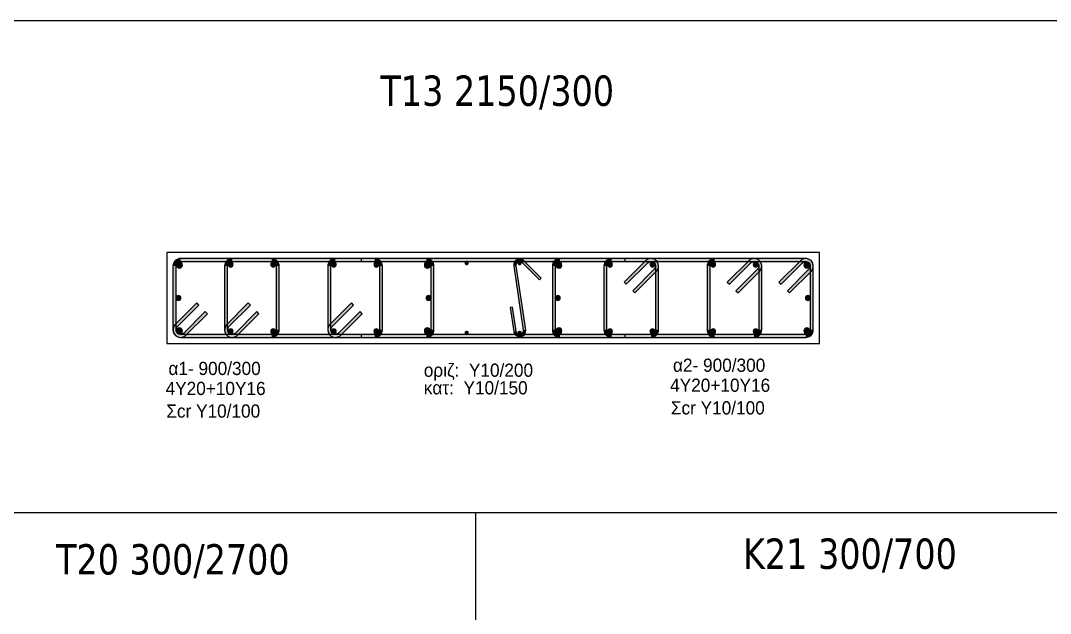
# Model space of a CAD drawing. Header units: millimetres. Extents: x -2171 to 1563, y -1758 to -1505.
# Drawn here: x 575.83 to 592.8, y -1600.01 to -1590.25 of the extents above; entities that cross this region are included whole.
import ezdxf

# ---------------------------------------------------------------- set-up
doc = ezdxf.new("R2010")
doc.units = ezdxf.units.MM
for name, color, linetype in [('-S_TEXT', 3, 'Continuous'), ('Col_Det', 7, 'Continuous'), ('Col_Det_Fill', 7, 'Continuous'), ('Geo_Col_Pro_1', 7, 'Continuous'), ('pinakaki', 153, 'Continuous')]:
    doc.layers.add(name, color=color, linetype=linetype)
doc.styles.add('S1Arl22_b_934_161', font='arial.ttf', dxfattribs={"width": 0.933629, "height": 0.002175})
doc.styles.get("Standard").update_dxf_attribs({"font": 'tahoma.ttf'})

msp = doc.modelspace()

# ---------------------------------------------------------------- hatches: boundary and pattern name
at = {"layer": 'Col_Det_Fill'}
for color, points in [(252, [(578.4675, -1594.218), (578.4675, -1594.168, 0.4142136), (578.3425, -1594.293), (578.3925, -1594.293, -0.4142136)]), (252, [(582.5175, -1594.218), (582.5175, -1594.168), (578.4675, -1594.168), (578.4675, -1594.218)]), (252, [(579.3175, -1594.218), (579.3175, -1594.168, 0.4142136), (579.1925, -1594.293), (579.2425, -1594.293, -0.4142136)]), (252, [(579.9675, -1594.218), (579.9675, -1594.168), (579.3175, -1594.168), (579.3175, -1594.218)]), (252, [(580.0425, -1594.293), (580.0925, -1594.293, 0.4142136), (579.9675, -1594.168), (579.9675, -1594.218, -0.4142136)]), (252, [(581.0175, -1594.218), (581.0175, -1594.168, 0.4142136), (580.8925, -1594.293), (580.9425, -1594.293, -0.4142136)]), (252, [(581.6675, -1594.218), (581.6675, -1594.168), (581.0175, -1594.168), (581.0175, -1594.218)]), (252, [(585.7941, -1594.218), (585.7941, -1594.168), (581.441, -1594.168), (581.441, -1594.218)]), (252, [(581.7425, -1594.293), (581.7925, -1594.293, 0.4142136), (581.6675, -1594.168), (581.6675, -1594.218, -0.4142136)]), (252, [(582.5925, -1594.293), (582.6425, -1594.293, 0.4142136), (582.5175, -1594.168), (582.5175, -1594.218, -0.4142136)]), (252, [(583.9559, -1594.2928), (583.9955, -1594.2869, -0.7233449), (584.0972, -1594.2356), (584.1255, -1594.2073, 0.7233449)]), (252, [(584.1255, -1594.2073), (584.0972, -1594.2356), (584.3801, -1594.5184), (584.4083, -1594.4901)]), (252, [(584.7175, -1594.218), (584.7175, -1594.168, 0.4142136), (584.5925, -1594.293), (584.6425, -1594.293, -0.4142136)]), (252, [(588.7675, -1594.218), (588.7675, -1594.168), (584.7175, -1594.168), (584.7175, -1594.218)]), (252, [(585.5675, -1594.218), (585.5675, -1594.168, 0.4142136), (585.4425, -1594.293), (585.4925, -1594.293, -0.4142136)]), (252, [(586.2175, -1594.218), (586.2175, -1594.168), (585.5675, -1594.168), (585.5675, -1594.218)]), (252, [(586.1645, -1594.24), (586.1292, -1594.2046), (585.7756, -1594.5582), (585.811, -1594.5935)]), (252, [(586.2925, -1594.293), (586.3425, -1594.293, 0.6681786), (586.1292, -1594.2046), (586.1645, -1594.24, -0.6681786)]), (252, [(586.2706, -1594.346), (586.3059, -1594.3814, 0.6681786), (586.2175, -1594.168), (586.2175, -1594.218, -0.6681786)]), (252, [(587.2675, -1594.218), (587.2675, -1594.168, 0.4142136), (587.1425, -1594.293), (587.1925, -1594.293, -0.4142136)]), (252, [(587.9175, -1594.218), (587.9175, -1594.168), (587.2675, -1594.168), (587.2675, -1594.218)]), (252, [(587.8645, -1594.24), (587.8292, -1594.2046), (587.4756, -1594.5582), (587.511, -1594.5935)]), (252, [(587.9925, -1594.293), (588.0425, -1594.293, 0.6681786), (587.8292, -1594.2046), (587.8645, -1594.24, -0.6681786)]), (252, [(587.9706, -1594.346), (588.0059, -1594.3814, 0.6681786), (587.9175, -1594.168), (587.9175, -1594.218, -0.6681786)]), (252, [(588.7145, -1594.24), (588.6792, -1594.2046), (588.3256, -1594.5582), (588.361, -1594.5935)]), (252, [(588.8425, -1594.293), (588.8925, -1594.293, 0.6681786), (588.6792, -1594.2046), (588.7145, -1594.24, -0.6681786)]), (252, [(588.8206, -1594.346), (588.8559, -1594.3814, 0.6681786), (588.7675, -1594.168), (588.7675, -1594.218, -0.6681786)]), (252, [(578.3925, -1594.293), (578.3425, -1594.293), (578.3425, -1595.343), (578.3925, -1595.343)]), (12, [(578.3999, -1594.2753, 0.4142136), (578.4499, -1594.3253, 0.4142136), (578.4999, -1594.2753, 0.4142136), (578.4499, -1594.2253, 0.4142136)]), (252, [(579.2425, -1594.293), (579.1925, -1594.293), (579.1925, -1595.343), (579.2425, -1595.343)]), (56, [(579.2528, -1594.2683, 0.4142136), (579.2928, -1594.3083, 0.4142136), (579.3328, -1594.2683, 0.4142136), (579.2928, -1594.2283, 0.4142136)]), (56, [(579.9523, -1594.2683, 0.4142136), (579.9923, -1594.3083, 0.4142136), (580.0323, -1594.2683, 0.4142136), (579.9923, -1594.2283, 0.4142136)]), (252, [(580.0425, -1595.343), (580.0925, -1595.343), (580.0925, -1594.293), (580.0425, -1594.293)]), (252, [(580.9425, -1594.293), (580.8925, -1594.293), (580.8925, -1595.343), (580.9425, -1595.343)]), (56, [(580.9528, -1594.2683, 0.4142136), (580.9928, -1594.3083, 0.4142136), (581.0328, -1594.2683, 0.4142136), (580.9928, -1594.2283, 0.4142136)]), (56, [(581.6523, -1594.2683, 0.4142136), (581.6923, -1594.3083, 0.4142136), (581.7323, -1594.2683, 0.4142136), (581.6923, -1594.2283, 0.4142136)]), (252, [(581.7425, -1595.343), (581.7925, -1595.343), (581.7925, -1594.293), (581.7425, -1594.293)]), (12, [(582.4852, -1594.2753, 0.4142136), (582.5352, -1594.3253, 0.4142136), (582.5852, -1594.2753, 0.4142136), (582.5352, -1594.2253, 0.4142136)]), (252, [(582.5925, -1595.343), (582.6425, -1595.343), (582.6425, -1594.293), (582.5925, -1594.293)]), (133, [(583.1553, -1594.243, 0.4142136), (583.1803, -1594.268, 0.4142136), (583.2053, -1594.243, 0.4142136), (583.1803, -1594.218, 0.4142136)]), (252, [(584.1141, -1595.3491), (584.1537, -1595.3432), (583.9955, -1594.2869), (583.9559, -1594.2928)]), (133, [(584.0298, -1594.243, 0.4142136), (584.0548, -1594.268, 0.4142136), (584.0798, -1594.243, 0.4142136), (584.0548, -1594.218, 0.4142136)]), (252, [(584.6425, -1594.293), (584.5925, -1594.293), (584.5925, -1595.343), (584.6425, -1595.343)]), (12, [(584.7499, -1594.2753, 0.4142136), (584.6999, -1594.2253, 0.4142136), (584.6499, -1594.2753, 0.4142136), (584.6999, -1594.3253, 0.4142136)]), (252, [(585.4925, -1594.293), (585.4425, -1594.293), (585.4425, -1595.343), (585.4925, -1595.343)]), (56, [(585.5828, -1594.2683, 0.4142136), (585.5428, -1594.2283, 0.4142136), (585.5028, -1594.2683, 0.4142136), (585.5428, -1594.3083, 0.4142136)]), (252, [(585.917, -1594.6996), (585.9524, -1594.735), (586.3059, -1594.3814), (586.2706, -1594.346)]), (56, [(586.2823, -1594.2683, 0.4142136), (586.2423, -1594.2283, 0.4142136), (586.2023, -1594.2683, 0.4142136), (586.2423, -1594.3083, 0.4142136)]), (252, [(586.2925, -1595.343), (586.3425, -1595.343), (586.3425, -1594.293), (586.2925, -1594.293)]), (252, [(587.1925, -1594.293), (587.1425, -1594.293), (587.1425, -1595.343), (587.1925, -1595.343)]), (56, [(587.2828, -1594.2683, 0.4142136), (587.2428, -1594.2283, 0.4142136), (587.2028, -1594.2683, 0.4142136), (587.2428, -1594.3083, 0.4142136)]), (252, [(587.617, -1594.6996), (587.6524, -1594.735), (588.0059, -1594.3814), (587.9706, -1594.346)]), (56, [(587.9823, -1594.2683, 0.4142136), (587.9423, -1594.2283, 0.4142136), (587.9023, -1594.2683, 0.4142136), (587.9423, -1594.3083, 0.4142136)]), (252, [(587.9925, -1595.343), (588.0425, -1595.343), (588.0425, -1594.293), (587.9925, -1594.293)]), (252, [(588.467, -1594.6996), (588.5024, -1594.735), (588.8559, -1594.3814), (588.8206, -1594.346)]), (12, [(588.8352, -1594.2753, 0.4142136), (588.7852, -1594.2253, 0.4142136), (588.7352, -1594.2753, 0.4142136), (588.7852, -1594.3253, 0.4142136)]), (252, [(588.8425, -1595.343), (588.8925, -1595.343), (588.8925, -1594.293), (588.8425, -1594.293)]), (12, [(578.3925, -1594.818, 0.4142136), (578.4325, -1594.858, 0.4142136), (578.4725, -1594.818, 0.4142136), (578.4325, -1594.778, 0.4142136)]), (12, [(582.5125, -1594.818, 0.4142136), (582.5525, -1594.858, 0.4142136), (582.5925, -1594.818, 0.4142136), (582.5525, -1594.778, 0.4142136)]), (12, [(584.7225, -1594.818, 0.4142136), (584.6825, -1594.778, 0.4142136), (584.6425, -1594.818, 0.4142136), (584.6825, -1594.858, 0.4142136)]), (12, [(588.8425, -1594.818, 0.4142136), (588.8025, -1594.778, 0.4142136), (588.7625, -1594.818, 0.4142136), (588.8025, -1594.858, 0.4142136)]), (252, [(578.7681, -1594.9364), (578.7327, -1594.9011), (578.3792, -1595.2546), (578.4145, -1595.29)]), (252, [(578.5206, -1595.396), (578.5559, -1595.4314), (578.9095, -1595.0779), (578.8741, -1595.0425)]), (252, [(579.6181, -1594.9364), (579.5827, -1594.9011), (579.2292, -1595.2546), (579.2645, -1595.29)]), (252, [(579.3706, -1595.396), (579.4059, -1595.4314), (579.7595, -1595.0779), (579.7241, -1595.0425)]), (252, [(581.3181, -1594.9364), (581.2827, -1594.9011), (580.9292, -1595.2546), (580.9645, -1595.29)]), (252, [(581.0706, -1595.396), (581.1059, -1595.4314), (581.4595, -1595.0779), (581.4241, -1595.0425)]), (252, [(583.9362, -1594.9713), (583.8966, -1594.9772), (583.9559, -1595.3728), (583.9955, -1595.3669)]), (252, [(578.4145, -1595.29), (578.3792, -1595.2546, 0.6681786), (578.4675, -1595.468), (578.4675, -1595.418, -0.6681786)]), (252, [(578.3925, -1595.343), (578.3425, -1595.343, 0.6681786), (578.5559, -1595.4314), (578.5206, -1595.396, -0.6681786)]), (12, [(578.3999, -1595.3607, 0.4142136), (578.4499, -1595.4107, 0.4142136), (578.4999, -1595.3607, 0.4142136), (578.4499, -1595.3107, 0.4142136)]), (252, [(579.2645, -1595.29), (579.2292, -1595.2546, 0.6681786), (579.3175, -1595.468), (579.3175, -1595.418, -0.6681786)]), (252, [(579.2425, -1595.343), (579.1925, -1595.343, 0.6681786), (579.4059, -1595.4314), (579.3706, -1595.396, -0.6681786)]), (56, [(579.2528, -1595.3678, 0.4142136), (579.2928, -1595.4078, 0.4142136), (579.3328, -1595.3678, 0.4142136), (579.2928, -1595.3278, 0.4142136)]), (56, [(579.9523, -1595.3678, 0.4142136), (579.9923, -1595.4078, 0.4142136), (580.0323, -1595.3678, 0.4142136), (579.9923, -1595.3278, 0.4142136)]), (252, [(579.9675, -1595.418), (579.9675, -1595.468, 0.4142136), (580.0925, -1595.343), (580.0425, -1595.343, -0.4142136)]), (252, [(580.9645, -1595.29), (580.9292, -1595.2546, 0.6681786), (581.0175, -1595.468), (581.0175, -1595.418, -0.6681786)]), (252, [(580.9425, -1595.343), (580.8925, -1595.343, 0.6681786), (581.1059, -1595.4314), (581.0706, -1595.396, -0.6681786)]), (56, [(580.9528, -1595.3678, 0.4142136), (580.9928, -1595.4078, 0.4142136), (581.0328, -1595.3678, 0.4142136), (580.9928, -1595.3278, 0.4142136)]), (56, [(581.6523, -1595.3678, 0.4142136), (581.6923, -1595.4078, 0.4142136), (581.7323, -1595.3678, 0.4142136), (581.6923, -1595.3278, 0.4142136)]), (252, [(581.6675, -1595.418), (581.6675, -1595.468, 0.4142136), (581.7925, -1595.343), (581.7425, -1595.343, -0.4142136)]), (12, [(582.4852, -1595.3607, 0.4142136), (582.5352, -1595.4107, 0.4142136), (582.5852, -1595.3607, 0.4142136), (582.5352, -1595.3107, 0.4142136)]), (252, [(582.5175, -1595.418), (582.5175, -1595.468, 0.4142136), (582.6425, -1595.343), (582.5925, -1595.343, -0.4142136)]), (133, [(583.1553, -1595.393, 0.4142136), (583.1803, -1595.418, 0.4142136), (583.2053, -1595.393, 0.4142136), (583.1803, -1595.368, 0.4142136)]), (252, [(583.9955, -1595.3669), (583.9559, -1595.3728, 1), (584.1537, -1595.3432), (584.1141, -1595.3491, -1)]), (133, [(584.0298, -1595.393, 0.4142136), (584.0548, -1595.418, 0.4142136), (584.0798, -1595.393, 0.4142136), (584.0548, -1595.368, 0.4142136)]), (252, [(584.6425, -1595.343), (584.5925, -1595.343, 0.4142136), (584.7175, -1595.468), (584.7175, -1595.418, -0.4142136)]), (12, [(584.7499, -1595.3607, 0.4142136), (584.6999, -1595.3107, 0.4142136), (584.6499, -1595.3607, 0.4142136), (584.6999, -1595.4107, 0.4142136)]), (252, [(585.4925, -1595.343), (585.4425, -1595.343, 0.4142136), (585.5675, -1595.468), (585.5675, -1595.418, -0.4142136)]), (56, [(585.5828, -1595.3678, 0.4142136), (585.5428, -1595.3278, 0.4142136), (585.5028, -1595.3678, 0.4142136), (585.5428, -1595.4078, 0.4142136)]), (56, [(586.2823, -1595.3678, 0.4142136), (586.2423, -1595.3278, 0.4142136), (586.2023, -1595.3678, 0.4142136), (586.2423, -1595.4078, 0.4142136)]), (252, [(586.2175, -1595.418), (586.2175, -1595.468, 0.4142136), (586.3425, -1595.343), (586.2925, -1595.343, -0.4142136)]), (252, [(587.1925, -1595.343), (587.1425, -1595.343, 0.4142136), (587.2675, -1595.468), (587.2675, -1595.418, -0.4142136)]), (56, [(587.2828, -1595.3678, 0.4142136), (587.2428, -1595.3278, 0.4142136), (587.2028, -1595.3678, 0.4142136), (587.2428, -1595.4078, 0.4142136)]), (56, [(587.9823, -1595.3678, 0.4142136), (587.9423, -1595.3278, 0.4142136), (587.9023, -1595.3678, 0.4142136), (587.9423, -1595.4078, 0.4142136)]), (252, [(587.9175, -1595.418), (587.9175, -1595.468, 0.4142136), (588.0425, -1595.343), (587.9925, -1595.343, -0.4142136)]), (12, [(588.8352, -1595.3607, 0.4142136), (588.7852, -1595.3107, 0.4142136), (588.7352, -1595.3607, 0.4142136), (588.7852, -1595.4107, 0.4142136)]), (252, [(588.7675, -1595.418), (588.7675, -1595.468, 0.4142136), (588.8925, -1595.343), (588.8425, -1595.343, -0.4142136)]), (252, [(578.4675, -1595.418), (578.4675, -1595.468), (582.5175, -1595.468), (582.5175, -1595.418)]), (252, [(579.3175, -1595.418), (579.3175, -1595.468), (579.9675, -1595.468), (579.9675, -1595.418)]), (252, [(581.0175, -1595.418), (581.0175, -1595.468), (581.6675, -1595.468), (581.6675, -1595.418)]), (252, [(581.441, -1595.418), (581.441, -1595.468), (585.7941, -1595.468), (585.7941, -1595.418)]), (252, [(584.7175, -1595.418), (584.7175, -1595.468), (588.7675, -1595.468), (588.7675, -1595.418)]), (252, [(585.5675, -1595.418), (585.5675, -1595.468), (586.2175, -1595.468), (586.2175, -1595.418)]), (252, [(587.2675, -1595.418), (587.2675, -1595.468), (587.9175, -1595.468), (587.9175, -1595.418)])]:
    msp.add_hatch(color=color, dxfattribs=at).paths.add_polyline_path(points)

# ---------------------------------------------------------------- linework, layer by layer
at = {"layer": '-S_TEXT', "ltscale": 5}
msp.add_lwpolyline([(555.2686, -1590.2497), (613.4161, -1590.2497), (613.4161, -1630.2944), (555.2686, -1630.2944)], close=True, dxfattribs=at)
at = {"layer": 'Col_Det', "color": 7}
for points in [[(588.9925, -1594.068), (578.2425, -1594.068)], [(578.2425, -1594.068), (578.2425, -1595.568)], [(582.5175, -1594.168), (578.4675, -1594.168)], [(579.9675, -1594.168), (579.3175, -1594.168)], [(581.6675, -1594.168), (581.0175, -1594.168)], [(585.7941, -1594.168), (581.441, -1594.168)], [(581.441, -1594.168), (581.441, -1594.218)], [(584.4083, -1594.4901), (584.1255, -1594.2073)], [(588.7675, -1594.168), (584.7175, -1594.168)], [(586.2175, -1594.168), (585.5675, -1594.168)], [(586.1292, -1594.2046), (585.7756, -1594.5582)], [(585.7941, -1594.218), (585.7941, -1594.168)], [(587.9175, -1594.168), (587.2675, -1594.168)], [(587.8292, -1594.2046), (587.4756, -1594.5582)], [(588.6792, -1594.2046), (588.3256, -1594.5582)], [(588.9925, -1595.568), (588.9925, -1594.068)], [(578.3425, -1594.293), (578.3425, -1595.343)], [(578.3925, -1595.343), (578.3925, -1594.293)], [(578.4675, -1594.218), (582.5175, -1594.218)], [(579.1925, -1594.293), (579.1925, -1595.343)], [(579.2425, -1595.343), (579.2425, -1594.293)], [(579.3175, -1594.218), (579.9675, -1594.218)], [(580.0425, -1594.293), (580.0425, -1595.343)], [(580.0925, -1595.343), (580.0925, -1594.293)], [(580.8925, -1594.293), (580.8925, -1595.343)], [(580.9425, -1595.343), (580.9425, -1594.293)], [(581.0175, -1594.218), (581.6675, -1594.218)], [(581.441, -1594.218), (585.7941, -1594.218)], [(581.7425, -1594.293), (581.7425, -1595.343)], [(581.7925, -1595.343), (581.7925, -1594.293)], [(582.5925, -1594.293), (582.5925, -1595.343)], [(582.6425, -1595.343), (582.6425, -1594.293)], [(583.9559, -1594.2928), (584.1141, -1595.3491)], [(584.1537, -1595.3432), (583.9955, -1594.2869)], [(584.0972, -1594.2356), (584.3801, -1594.5184)], [(584.5925, -1594.293), (584.5925, -1595.343)], [(584.6425, -1595.343), (584.6425, -1594.293)], [(584.7175, -1594.218), (588.7675, -1594.218)], [(585.4425, -1594.293), (585.4425, -1595.343)], [(585.4925, -1595.343), (585.4925, -1594.293)], [(585.5675, -1594.218), (586.2175, -1594.218)], [(585.811, -1594.5935), (586.1645, -1594.24)], [(586.2706, -1594.346), (585.917, -1594.6996)], [(585.9524, -1594.735), (586.3059, -1594.3814)], [(586.2925, -1594.293), (586.2925, -1595.343)], [(586.3425, -1595.343), (586.3425, -1594.293)], [(587.1425, -1594.293), (587.1425, -1595.343)], [(587.1925, -1595.343), (587.1925, -1594.293)], [(587.2675, -1594.218), (587.9175, -1594.218)], [(587.511, -1594.5935), (587.8645, -1594.24)], [(587.9706, -1594.346), (587.617, -1594.6996)], [(587.6524, -1594.735), (588.0059, -1594.3814)], [(587.9925, -1594.293), (587.9925, -1595.343)], [(588.0425, -1595.343), (588.0425, -1594.293)], [(588.361, -1594.5935), (588.7145, -1594.24)], [(588.8206, -1594.346), (588.467, -1594.6996)], [(588.5024, -1594.735), (588.8559, -1594.3814)], [(588.8425, -1594.293), (588.8425, -1595.343)], [(588.8925, -1595.343), (588.8925, -1594.293)], [(584.3801, -1594.5184), (584.4083, -1594.4901)], [(585.7756, -1594.5582), (585.811, -1594.5935)], [(585.917, -1594.6996), (585.9524, -1594.735)], [(587.4756, -1594.5582), (587.511, -1594.5935)], [(587.617, -1594.6996), (587.6524, -1594.735)], [(588.3256, -1594.5582), (588.361, -1594.5935)], [(588.467, -1594.6996), (588.5024, -1594.735)], [(578.7327, -1594.9011), (578.3792, -1595.2546)], [(578.4145, -1595.29), (578.7681, -1594.9364)], [(578.8741, -1595.0425), (578.5206, -1595.396)], [(578.7681, -1594.9364), (578.7327, -1594.9011)], [(578.9095, -1595.0779), (578.8741, -1595.0425)], [(579.5827, -1594.9011), (579.2292, -1595.2546)], [(579.2645, -1595.29), (579.6181, -1594.9364)], [(579.7241, -1595.0425), (579.3706, -1595.396)], [(579.6181, -1594.9364), (579.5827, -1594.9011)], [(579.7595, -1595.0779), (579.7241, -1595.0425)], [(581.2827, -1594.9011), (580.9292, -1595.2546)], [(580.9645, -1595.29), (581.3181, -1594.9364)], [(581.4241, -1595.0425), (581.0706, -1595.396)], [(581.3181, -1594.9364), (581.2827, -1594.9011)], [(581.4595, -1595.0779), (581.4241, -1595.0425)], [(583.9362, -1594.9713), (583.8966, -1594.9772)], [(583.8966, -1594.9772), (583.9559, -1595.3728)], [(583.9955, -1595.3669), (583.9362, -1594.9713)], [(578.5559, -1595.4314), (578.9095, -1595.0779)], [(579.4059, -1595.4314), (579.7595, -1595.0779)], [(581.1059, -1595.4314), (581.4595, -1595.0779)], [(578.2425, -1595.568), (588.9925, -1595.568)], [(582.5175, -1595.418), (578.4675, -1595.418)], [(578.4675, -1595.468), (582.5175, -1595.468)], [(579.9675, -1595.418), (579.3175, -1595.418)], [(579.3175, -1595.468), (579.9675, -1595.468)], [(581.6675, -1595.418), (581.0175, -1595.418)], [(581.0175, -1595.468), (581.6675, -1595.468)], [(581.441, -1595.418), (581.441, -1595.468)], [(585.7941, -1595.418), (581.441, -1595.418)], [(581.441, -1595.468), (585.7941, -1595.468)], [(588.7675, -1595.418), (584.7175, -1595.418)], [(584.7175, -1595.468), (588.7675, -1595.468)], [(586.2175, -1595.418), (585.5675, -1595.418)], [(585.5675, -1595.468), (586.2175, -1595.468)], [(585.7941, -1595.468), (585.7941, -1595.418)], [(587.9175, -1595.418), (587.2675, -1595.418)], [(587.2675, -1595.468), (587.9175, -1595.468)]]:
    msp.add_lwpolyline(points, dxfattribs=at)
for points in [[(578.4675, -1594.168, 0.4142136), (578.3425, -1594.293)], [(579.3175, -1594.168, 0.4142136), (579.1925, -1594.293)], [(580.0925, -1594.293, 0.4142136), (579.9675, -1594.168)], [(581.0175, -1594.168, 0.4142136), (580.8925, -1594.293)], [(581.7925, -1594.293, 0.4142136), (581.6675, -1594.168)], [(582.6425, -1594.293, 0.4142136), (582.5175, -1594.168)], [(584.1255, -1594.2073, 0.7233449), (583.9559, -1594.2928, 0.7233449)], [(584.7175, -1594.168, 0.4142136), (584.5925, -1594.293)], [(585.5675, -1594.168, 0.4142136), (585.4425, -1594.293)], [(586.3425, -1594.293, 0.6681786), (586.1292, -1594.2046)], [(586.3059, -1594.3814, 0.6681786), (586.2175, -1594.168)], [(587.2675, -1594.168, 0.4142136), (587.1425, -1594.293)], [(588.0425, -1594.293, 0.6681786), (587.8292, -1594.2046)], [(588.0059, -1594.3814, 0.6681786), (587.9175, -1594.168)], [(588.8925, -1594.293, 0.6681786), (588.6792, -1594.2046)], [(588.8559, -1594.3814, 0.6681786), (588.7675, -1594.168)], [(578.3925, -1594.293, -0.4142136), (578.4675, -1594.218, -0.4142136)], [(578.4499, -1594.2253, 0.4142136), (578.3999, -1594.2753, 0.4142136)], [(578.3999, -1594.2753, 0.4142136), (578.4499, -1594.3253, 0.4142136)], [(578.4999, -1594.2753, 0.4142136), (578.4499, -1594.2253, 0.4142136)], [(578.4499, -1594.3253, 0.4142136), (578.4999, -1594.2753, 0.4142136)], [(579.2425, -1594.293, -0.4142136), (579.3175, -1594.218, -0.4142136)], [(579.2928, -1594.2283, 0.4142136), (579.2528, -1594.2683, 0.4142136)], [(579.2528, -1594.2683, 0.4142136), (579.2928, -1594.3083, 0.4142136)], [(579.3328, -1594.2683, 0.4142136), (579.2928, -1594.2283, 0.4142136)], [(579.2928, -1594.3083, 0.4142136), (579.3328, -1594.2683, 0.4142136)], [(579.9923, -1594.2283, 0.4142136), (579.9523, -1594.2683, 0.4142136)], [(579.9523, -1594.2683, 0.4142136), (579.9923, -1594.3083, 0.4142136)], [(579.9675, -1594.218, -0.4142136), (580.0425, -1594.293, -0.4142136)], [(580.0323, -1594.2683, 0.4142136), (579.9923, -1594.2283, 0.4142136)], [(579.9923, -1594.3083, 0.4142136), (580.0323, -1594.2683, 0.4142136)], [(580.9425, -1594.293, -0.4142136), (581.0175, -1594.218, -0.4142136)], [(580.9928, -1594.2283, 0.4142136), (580.9528, -1594.2683, 0.4142136)], [(580.9528, -1594.2683, 0.4142136), (580.9928, -1594.3083, 0.4142136)], [(581.0328, -1594.2683, 0.4142136), (580.9928, -1594.2283, 0.4142136)], [(580.9928, -1594.3083, 0.4142136), (581.0328, -1594.2683, 0.4142136)], [(581.6923, -1594.2283, 0.4142136), (581.6523, -1594.2683, 0.4142136)], [(581.6523, -1594.2683, 0.4142136), (581.6923, -1594.3083, 0.4142136)], [(581.6675, -1594.218, -0.4142136), (581.7425, -1594.293, -0.4142136)], [(581.7323, -1594.2683, 0.4142136), (581.6923, -1594.2283, 0.4142136)], [(581.6923, -1594.3083, 0.4142136), (581.7323, -1594.2683, 0.4142136)], [(582.5352, -1594.2253, 0.4142136), (582.4852, -1594.2753, 0.4142136)], [(582.4852, -1594.2753, 0.4142136), (582.5352, -1594.3253, 0.4142136)], [(582.5175, -1594.218, -0.4142136), (582.5925, -1594.293, -0.4142136)], [(582.5852, -1594.2753, 0.4142136), (582.5352, -1594.2253, 0.4142136)], [(582.5352, -1594.3253, 0.4142136), (582.5852, -1594.2753, 0.4142136)], [(583.1803, -1594.218, 0.4142136), (583.1553, -1594.243, 0.4142136)], [(583.1553, -1594.243, 0.4142136), (583.1803, -1594.268, 0.4142136)], [(583.2053, -1594.243, 0.4142136), (583.1803, -1594.218, 0.4142136)], [(583.1803, -1594.268, 0.4142136), (583.2053, -1594.243, 0.4142136)], [(583.9955, -1594.2869, -0.7233449), (584.0972, -1594.2356)], [(584.0548, -1594.218, 0.4142136), (584.0298, -1594.243, 0.4142136)], [(584.0298, -1594.243, 0.4142136), (584.0548, -1594.268, 0.4142136)], [(584.0798, -1594.243, 0.4142136), (584.0548, -1594.218, 0.4142136)], [(584.0548, -1594.268, 0.4142136), (584.0798, -1594.243, 0.4142136)], [(584.6425, -1594.293, -0.4142136), (584.7175, -1594.218, -0.4142136)], [(584.6999, -1594.2253, 0.4142136), (584.6499, -1594.2753, 0.4142136)], [(584.6499, -1594.2753, 0.4142136), (584.6999, -1594.3253, 0.4142136)], [(584.7499, -1594.2753, 0.4142136), (584.6999, -1594.2253, 0.4142136)], [(584.6999, -1594.3253, 0.4142136), (584.7499, -1594.2753, 0.4142136)], [(585.4925, -1594.293, -0.4142136), (585.5675, -1594.218, -0.4142136)], [(585.5428, -1594.2283, 0.4142136), (585.5028, -1594.2683, 0.4142136)], [(585.5028, -1594.2683, 0.4142136), (585.5428, -1594.3083, 0.4142136)], [(585.5828, -1594.2683, 0.4142136), (585.5428, -1594.2283, 0.4142136)], [(585.5428, -1594.3083, 0.4142136), (585.5828, -1594.2683, 0.4142136)], [(586.1645, -1594.24, -0.6681786), (586.2925, -1594.293, -0.6681786)], [(586.2423, -1594.2283, 0.4142136), (586.2023, -1594.2683, 0.4142136)], [(586.2023, -1594.2683, 0.4142136), (586.2423, -1594.3083, 0.4142136)], [(586.2175, -1594.218, -0.6681786), (586.2706, -1594.346, -0.6681786)], [(586.2823, -1594.2683, 0.4142136), (586.2423, -1594.2283, 0.4142136)], [(586.2423, -1594.3083, 0.4142136), (586.2823, -1594.2683, 0.4142136)], [(587.1925, -1594.293, -0.4142136), (587.2675, -1594.218, -0.4142136)], [(587.2428, -1594.2283, 0.4142136), (587.2028, -1594.2683, 0.4142136)], [(587.2028, -1594.2683, 0.4142136), (587.2428, -1594.3083, 0.4142136)], [(587.2828, -1594.2683, 0.4142136), (587.2428, -1594.2283, 0.4142136)], [(587.2428, -1594.3083, 0.4142136), (587.2828, -1594.2683, 0.4142136)], [(587.8645, -1594.24, -0.6681786), (587.9925, -1594.293, -0.6681786)], [(587.9423, -1594.2283, 0.4142136), (587.9023, -1594.2683, 0.4142136)], [(587.9023, -1594.2683, 0.4142136), (587.9423, -1594.3083, 0.4142136)], [(587.9175, -1594.218, -0.6681786), (587.9706, -1594.346, -0.6681786)], [(587.9823, -1594.2683, 0.4142136), (587.9423, -1594.2283, 0.4142136)], [(587.9423, -1594.3083, 0.4142136), (587.9823, -1594.2683, 0.4142136)], [(588.7145, -1594.24, -0.6681786), (588.8425, -1594.293, -0.6681786)], [(588.7852, -1594.2253, 0.4142136), (588.7352, -1594.2753, 0.4142136)], [(588.7352, -1594.2753, 0.4142136), (588.7852, -1594.3253, 0.4142136)], [(588.7675, -1594.218, -0.6681786), (588.8206, -1594.346, -0.6681786)], [(588.8352, -1594.2753, 0.4142136), (588.7852, -1594.2253, 0.4142136)], [(588.7852, -1594.3253, 0.4142136), (588.8352, -1594.2753, 0.4142136)], [(578.4325, -1594.778, 0.4142136), (578.3925, -1594.818, 0.4142136)], [(578.3925, -1594.818, 0.4142136), (578.4325, -1594.858, 0.4142136)], [(578.4725, -1594.818, 0.4142136), (578.4325, -1594.778, 0.4142136)], [(578.4325, -1594.858, 0.4142136), (578.4725, -1594.818, 0.4142136)], [(582.5525, -1594.778, 0.4142136), (582.5125, -1594.818, 0.4142136)], [(582.5125, -1594.818, 0.4142136), (582.5525, -1594.858, 0.4142136)], [(582.5925, -1594.818, 0.4142136), (582.5525, -1594.778, 0.4142136)], [(582.5525, -1594.858, 0.4142136), (582.5925, -1594.818, 0.4142136)], [(584.6825, -1594.778, 0.4142136), (584.6425, -1594.818, 0.4142136)], [(584.6425, -1594.818, 0.4142136), (584.6825, -1594.858, 0.4142136)], [(584.7225, -1594.818, 0.4142136), (584.6825, -1594.778, 0.4142136)], [(584.6825, -1594.858, 0.4142136), (584.7225, -1594.818, 0.4142136)], [(588.8025, -1594.778, 0.4142136), (588.7625, -1594.818, 0.4142136)], [(588.7625, -1594.818, 0.4142136), (588.8025, -1594.858, 0.4142136)], [(588.8425, -1594.818, 0.4142136), (588.8025, -1594.778, 0.4142136)], [(588.8025, -1594.858, 0.4142136), (588.8425, -1594.818, 0.4142136)], [(578.3792, -1595.2546, 0.6681786), (578.4675, -1595.468)], [(578.3425, -1595.343, 0.6681786), (578.5559, -1595.4314)], [(578.4675, -1595.418, -0.6681786), (578.4145, -1595.29, -0.6681786)], [(578.5206, -1595.396, -0.6681786), (578.3925, -1595.343, -0.6681786)], [(578.4499, -1595.3107, 0.4142136), (578.3999, -1595.3607, 0.4142136)], [(578.3999, -1595.3607, 0.4142136), (578.4499, -1595.4107, 0.4142136)], [(578.4999, -1595.3607, 0.4142136), (578.4499, -1595.3107, 0.4142136)], [(578.4499, -1595.4107, 0.4142136), (578.4999, -1595.3607, 0.4142136)], [(579.2292, -1595.2546, 0.6681786), (579.3175, -1595.468)], [(579.1925, -1595.343, 0.6681786), (579.4059, -1595.4314)], [(579.3175, -1595.418, -0.6681786), (579.2645, -1595.29, -0.6681786)], [(579.3706, -1595.396, -0.6681786), (579.2425, -1595.343, -0.6681786)], [(579.2928, -1595.3278, 0.4142136), (579.2528, -1595.3678, 0.4142136)], [(579.2528, -1595.3678, 0.4142136), (579.2928, -1595.4078, 0.4142136)], [(579.3328, -1595.3678, 0.4142136), (579.2928, -1595.3278, 0.4142136)], [(579.2928, -1595.4078, 0.4142136), (579.3328, -1595.3678, 0.4142136)], [(579.9923, -1595.3278, 0.4142136), (579.9523, -1595.3678, 0.4142136)], [(579.9523, -1595.3678, 0.4142136), (579.9923, -1595.4078, 0.4142136)], [(579.9675, -1595.468, 0.4142136), (580.0925, -1595.343)], [(580.0425, -1595.343, -0.4142136), (579.9675, -1595.418, -0.4142136)], [(580.0323, -1595.3678, 0.4142136), (579.9923, -1595.3278, 0.4142136)], [(579.9923, -1595.4078, 0.4142136), (580.0323, -1595.3678, 0.4142136)], [(580.9292, -1595.2546, 0.6681786), (581.0175, -1595.468)], [(580.8925, -1595.343, 0.6681786), (581.1059, -1595.4314)], [(581.0175, -1595.418, -0.6681786), (580.9645, -1595.29, -0.6681786)], [(581.0706, -1595.396, -0.6681786), (580.9425, -1595.343, -0.6681786)], [(580.9928, -1595.3278, 0.4142136), (580.9528, -1595.3678, 0.4142136)], [(580.9528, -1595.3678, 0.4142136), (580.9928, -1595.4078, 0.4142136)], [(581.0328, -1595.3678, 0.4142136), (580.9928, -1595.3278, 0.4142136)], [(580.9928, -1595.4078, 0.4142136), (581.0328, -1595.3678, 0.4142136)], [(581.6923, -1595.3278, 0.4142136), (581.6523, -1595.3678, 0.4142136)], [(581.6523, -1595.3678, 0.4142136), (581.6923, -1595.4078, 0.4142136)], [(581.6675, -1595.468, 0.4142136), (581.7925, -1595.343)], [(581.7425, -1595.343, -0.4142136), (581.6675, -1595.418, -0.4142136)], [(581.7323, -1595.3678, 0.4142136), (581.6923, -1595.3278, 0.4142136)], [(581.6923, -1595.4078, 0.4142136), (581.7323, -1595.3678, 0.4142136)], [(582.5352, -1595.3107, 0.4142136), (582.4852, -1595.3607, 0.4142136)], [(582.4852, -1595.3607, 0.4142136), (582.5352, -1595.4107, 0.4142136)], [(582.5175, -1595.468, 0.4142136), (582.6425, -1595.343)], [(582.5925, -1595.343, -0.4142136), (582.5175, -1595.418, -0.4142136)], [(582.5852, -1595.3607, 0.4142136), (582.5352, -1595.3107, 0.4142136)], [(582.5352, -1595.4107, 0.4142136), (582.5852, -1595.3607, 0.4142136)], [(583.1803, -1595.368, 0.4142136), (583.1553, -1595.393, 0.4142136)], [(583.1553, -1595.393, 0.4142136), (583.1803, -1595.418, 0.4142136)], [(583.2053, -1595.393, 0.4142136), (583.1803, -1595.368, 0.4142136)], [(583.1803, -1595.418, 0.4142136), (583.2053, -1595.393, 0.4142136)], [(583.9559, -1595.3728, 1), (584.1537, -1595.3432)], [(584.1141, -1595.3491, -1), (583.9955, -1595.3669, -1)], [(584.0548, -1595.368, 0.4142136), (584.0298, -1595.393, 0.4142136)], [(584.0298, -1595.393, 0.4142136), (584.0548, -1595.418, 0.4142136)], [(584.0798, -1595.393, 0.4142136), (584.0548, -1595.368, 0.4142136)], [(584.0548, -1595.418, 0.4142136), (584.0798, -1595.393, 0.4142136)], [(584.5925, -1595.343, 0.4142136), (584.7175, -1595.468)], [(584.7175, -1595.418, -0.4142136), (584.6425, -1595.343, -0.4142136)], [(584.6999, -1595.3107, 0.4142136), (584.6499, -1595.3607, 0.4142136)], [(584.6499, -1595.3607, 0.4142136), (584.6999, -1595.4107, 0.4142136)], [(584.7499, -1595.3607, 0.4142136), (584.6999, -1595.3107, 0.4142136)], [(584.6999, -1595.4107, 0.4142136), (584.7499, -1595.3607, 0.4142136)], [(585.4425, -1595.343, 0.4142136), (585.5675, -1595.468)], [(585.5675, -1595.418, -0.4142136), (585.4925, -1595.343, -0.4142136)], [(585.5428, -1595.3278, 0.4142136), (585.5028, -1595.3678, 0.4142136)], [(585.5028, -1595.3678, 0.4142136), (585.5428, -1595.4078, 0.4142136)], [(585.5828, -1595.3678, 0.4142136), (585.5428, -1595.3278, 0.4142136)], [(585.5428, -1595.4078, 0.4142136), (585.5828, -1595.3678, 0.4142136)], [(586.2423, -1595.3278, 0.4142136), (586.2023, -1595.3678, 0.4142136)], [(586.2023, -1595.3678, 0.4142136), (586.2423, -1595.4078, 0.4142136)], [(586.2175, -1595.468, 0.4142136), (586.3425, -1595.343)], [(586.2925, -1595.343, -0.4142136), (586.2175, -1595.418, -0.4142136)], [(586.2823, -1595.3678, 0.4142136), (586.2423, -1595.3278, 0.4142136)], [(586.2423, -1595.4078, 0.4142136), (586.2823, -1595.3678, 0.4142136)], [(587.1425, -1595.343, 0.4142136), (587.2675, -1595.468)], [(587.2675, -1595.418, -0.4142136), (587.1925, -1595.343, -0.4142136)], [(587.2428, -1595.3278, 0.4142136), (587.2028, -1595.3678, 0.4142136)], [(587.2028, -1595.3678, 0.4142136), (587.2428, -1595.4078, 0.4142136)], [(587.2828, -1595.3678, 0.4142136), (587.2428, -1595.3278, 0.4142136)], [(587.2428, -1595.4078, 0.4142136), (587.2828, -1595.3678, 0.4142136)], [(587.9423, -1595.3278, 0.4142136), (587.9023, -1595.3678, 0.4142136)], [(587.9023, -1595.3678, 0.4142136), (587.9423, -1595.4078, 0.4142136)], [(587.9175, -1595.468, 0.4142136), (588.0425, -1595.343)], [(587.9925, -1595.343, -0.4142136), (587.9175, -1595.418, -0.4142136)], [(587.9823, -1595.3678, 0.4142136), (587.9423, -1595.3278, 0.4142136)], [(587.9423, -1595.4078, 0.4142136), (587.9823, -1595.3678, 0.4142136)], [(588.7852, -1595.3107, 0.4142136), (588.7352, -1595.3607, 0.4142136)], [(588.7352, -1595.3607, 0.4142136), (588.7852, -1595.4107, 0.4142136)], [(588.7675, -1595.468, 0.4142136), (588.8925, -1595.343)], [(588.8425, -1595.343, -0.4142136), (588.7675, -1595.418, -0.4142136)], [(588.8352, -1595.3607, 0.4142136), (588.7852, -1595.3107, 0.4142136)], [(588.7852, -1595.4107, 0.4142136), (588.8352, -1595.3607, 0.4142136)]]:
    msp.add_lwpolyline(points, format="xyb", dxfattribs=at)
at = {"layer": 'Geo_Col_Pro_1', "color": 4, "linetype": 'Continuous', "ltscale": 0.5}
for p, q in [((555.2686, -1598.3514), (613.4161, -1598.3514)), ((583.3247, -1598.3514), (583.3247, -1615.6192))]:
    msp.add_line(p, q, dxfattribs=at)

# ---------------------------------------------------------------- texts
at = {"layer": 'Col_Det', "color": 7, "style": 'S1Arl22_b_934_161', "width": 0.933629}
for s, p in [(' α1- 900/300', (578.1889, -1596.0876)), ('οριζ:  Y10/200', (582.4748, -1596.1163)), (' α2- 900/300', (586.5018, -1596.0346)), ('4Y20+10Y16', (578.2204, -1596.4172)), ('κατ:  Y10/150', (582.4748, -1596.4063)), ('4Y20+10Y16', (586.5332, -1596.3642)), ('Σcr Y10/100', (578.2322, -1596.7897)), ('Σcr Y10/100', (586.5451, -1596.7367))]:
    msp.add_text(s, height=0.2175, dxfattribs=at).set_placement(p)
at = {"layer": 'pinakaki', "color": 1, "width": 0.933629}
for s, p in [('Τ13 2150/300 ', (581.7598, -1591.6538)), ('Κ21 300/700', (587.7329, -1599.2799)), ('Τ20 300/2700', (576.4147, -1599.373))]:
    msp.add_text(s, height=0.5, dxfattribs=at).set_placement(p)

doc.saveas('drawing.dxf')
